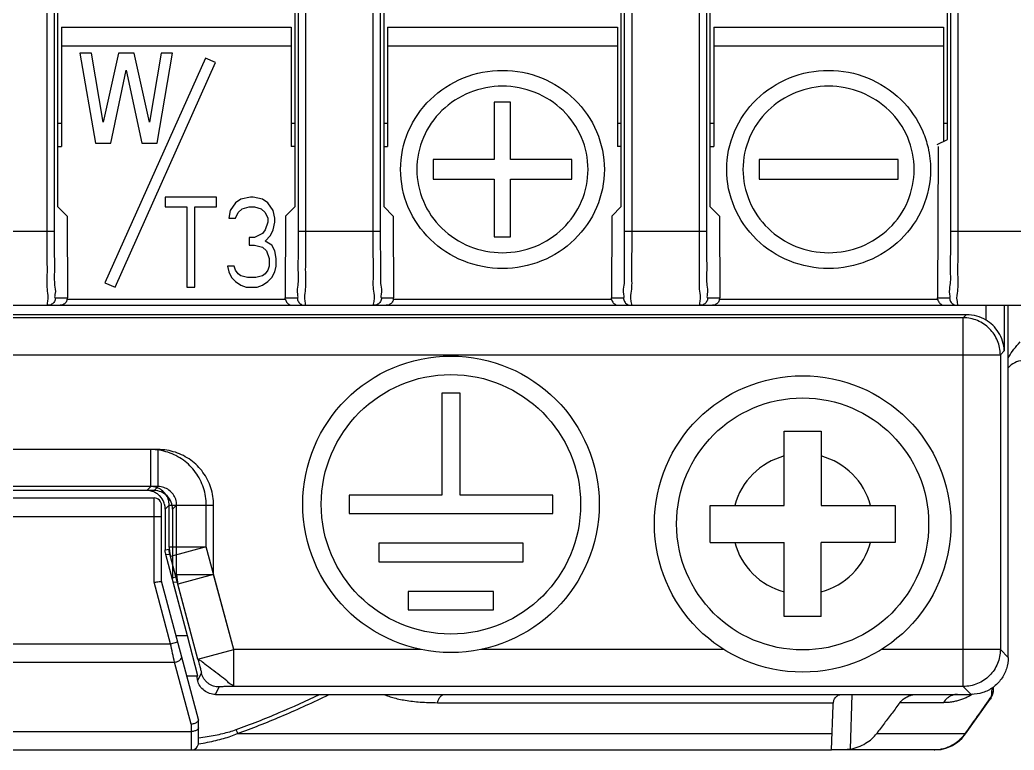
# Model space of a CAD drawing. Header units: millimetres. Extents: x 0 to 1371, y 0 to 812.
# Drawn here: x 236.57 to 263.4, y 616.83 to 636.53 of the extents above; entities that cross this region are included whole.
import ezdxf

# ---------------------------------------------------------------- set-up
doc = ezdxf.new("R2010")
doc.units = ezdxf.units.MM
for name, color, linetype in [('3308509100_FANGUARD_new_vie_BL1', 7, 'Continuous'), ('3346084000_PF4M_A_HSK_new_v_BL2', 7, 'Continuous'), ('3346110900_HSK_PF4M_A_1_new_BL3', 7, 'Continuous'), ('PF4M_A_TBLK_BASE_5P_new_vie_BL6', 7, 'Continuous'), ('SCREW_M4X8_new_view_1_BL4', 7, 'Continuous'), ('VFD_EL_FRAME_A_BODY_new_vie_BL0', 7, 'Continuous')]:
    doc.layers.add(name, color=color, linetype=linetype)

# ---------------------------------------------------------------- blocks, each defined once
blk = doc.blocks.new('VFD_EL_FRAME_A_BODY_NEW_VIE_BL0', base_point=(182.203, 233.585))
at = {"layer": 'VFD_EL_FRAME_A_BODY_new_vie_BL0', "color": 7, "linetype": 'Continuous'}
for p, q in [((176.807, 166.285), (176.807, 154.585)), ((177.007, 166.285), (177.007, 154.585)), ((177.099, 166.285), (177.099, 155.248)), ((183.507, 155.248), (183.507, 166.285)), ((183.6, 154.585), (183.6, 166.285)), ((183.8, 154.585), (183.8, 166.285)), ((185.607, 166.285), (185.607, 154.585)), ((185.807, 166.285), (185.807, 154.585)), ((185.899, 166.285), (185.899, 155.248)), ((192.307, 155.248), (192.307, 166.285)), ((192.4, 154.585), (192.4, 166.285)), ((192.6, 154.585), (192.6, 166.285)), ((194.407, 166.285), (194.407, 154.585)), ((194.607, 166.285), (194.607, 154.585)), ((194.699, 166.285), (194.699, 155.248)), ((201.107, 157.055), (201.107, 166.285)), ((201.2, 154.585), (201.2, 166.285)), ((201.4, 154.585), (201.4, 166.285)), ((177.203, 160.085), (183.403, 160.085)), ((177.203, 160.085), (177.203, 156.873)), ((183.403, 160.085), (183.403, 156.873)), ((186.003, 160.085), (192.203, 160.085)), ((186.003, 160.085), (186.003, 156.873)), ((192.203, 160.085), (192.203, 156.873)), ((194.803, 160.085), (201.003, 160.085)), ((194.803, 160.085), (194.803, 156.873)), ((201.003, 160.085), (201.003, 157.003)), ((177.203, 159.586), (183.403, 159.586)), ((178.016, 159.39), (177.703, 159.39)), ((177.703, 159.39), (178.12, 156.959)), ((178.328, 157.528), (178.016, 159.39)), ((178.745, 159.39), (178.328, 157.528)), ((179.162, 159.39), (178.745, 159.39)), ((179.578, 157.528), (179.162, 159.39)), ((179.891, 159.39), (179.578, 157.528)), ((179.787, 156.959), (180.203, 159.39)), ((180.203, 159.39), (179.891, 159.39)), ((186.003, 159.586), (192.203, 159.586)), ((194.803, 159.586), (201.003, 159.586)), ((181.086, 159.249), (178.374, 153.187)), ((178.649, 153.071), (181.361, 159.133)), ((181.361, 159.133), (181.086, 159.249)), ((178.537, 156.959), (178.953, 158.924)), ((178.953, 158.924), (179.37, 156.959)), ((189.323, 158.068), (188.883, 158.068)), ((188.883, 158.068), (188.883, 156.522)), ((189.323, 156.522), (189.323, 158.068)), ((178.12, 156.959), (178.537, 156.959)), ((179.37, 156.959), (179.787, 156.959)), ((200.836, 156.919), (201.107, 157.055)), ((177.099, 156.873), (177.203, 156.873)), ((183.507, 156.873), (183.403, 156.873)), ((185.899, 156.873), (186.003, 156.873)), ((192.307, 156.873), (192.203, 156.873)), ((194.699, 156.873), (194.803, 156.873)), ((200.858, 156.873), (200.841, 152.785)), ((188.883, 156.522), (187.233, 156.522)), ((187.233, 156.522), (187.233, 155.987)), ((190.973, 156.522), (189.323, 156.522)), ((190.973, 155.987), (190.973, 156.522)), ((199.778, 156.522), (196.028, 156.522)), ((196.028, 156.522), (196.028, 155.987)), ((199.778, 155.987), (199.778, 156.522)), ((187.233, 155.987), (188.883, 155.987)), ((188.883, 155.987), (188.883, 154.432)), ((189.323, 155.987), (190.973, 155.987)), ((189.323, 154.432), (189.323, 155.987)), ((196.028, 155.987), (199.778, 155.987)), ((181.389, 155.501), (180.003, 155.501)), ((180.003, 155.501), (180.003, 155.243)), ((181.389, 155.243), (181.389, 155.501)), ((181.899, 155.346), (181.753, 155.139)), ((182.045, 155.45), (181.899, 155.346)), ((182.3, 155.501), (182.045, 155.45)), ((182.373, 155.501), (182.3, 155.501)), ((182.628, 155.45), (182.373, 155.501)), ((182.774, 155.346), (182.628, 155.45)), ((182.92, 155.139), (182.774, 155.346)), ((177.099, 155.248), (177.356, 154.991)), ((180.003, 155.243), (180.587, 155.243)), ((180.587, 155.243), (180.587, 153.071)), ((180.806, 155.243), (181.389, 155.243)), ((180.806, 153.071), (180.806, 155.243)), ((181.753, 155.139), (181.717, 154.933)), ((181.899, 154.933), (181.972, 155.088)), ((181.972, 155.088), (182.082, 155.191)), ((182.082, 155.191), (182.264, 155.243)), ((182.264, 155.243), (182.41, 155.243)), ((182.41, 155.243), (182.592, 155.191)), ((182.592, 155.191), (182.701, 155.088)), ((182.701, 155.088), (182.774, 154.933)), ((182.957, 154.933), (182.92, 155.139)), ((183.251, 154.991), (183.507, 155.248)), ((185.899, 155.248), (186.156, 154.991)), ((192.051, 154.991), (192.307, 155.248)), ((194.699, 155.248), (194.956, 154.991)), ((177.356, 154.991), (177.366, 152.785)), ((181.717, 154.933), (181.899, 154.933)), ((182.774, 154.829), (182.701, 154.622)), ((182.774, 154.933), (182.774, 154.829)), ((182.92, 154.622), (182.957, 154.829)), ((182.957, 154.829), (182.957, 154.933)), ((183.251, 154.991), (183.241, 152.785)), ((186.156, 154.991), (186.166, 152.785)), ((192.051, 154.991), (192.041, 152.785)), ((194.956, 154.991), (194.966, 152.785)), ((174.8, 154.585), (177.007, 154.585)), ((182.701, 154.622), (182.628, 154.519)), ((182.847, 154.467), (182.92, 154.622)), ((183.6, 154.585), (185.807, 154.585)), ((192.4, 154.585), (194.607, 154.585)), ((201.2, 154.585), (205.15, 154.585)), ((182.41, 154.415), (182.264, 154.415)), ((182.264, 154.415), (182.264, 154.209)), ((182.628, 154.519), (182.41, 154.415)), ((182.701, 154.312), (182.847, 154.467)), ((182.884, 154.209), (182.701, 154.312)), ((188.883, 154.432), (189.323, 154.432)), ((182.264, 154.209), (182.41, 154.209)), ((182.41, 154.209), (182.628, 154.157)), ((182.628, 154.157), (182.738, 154.054)), ((182.738, 154.054), (182.811, 153.847)), ((182.957, 154.054), (182.884, 154.209)), ((182.993, 153.847), (182.957, 154.054)), ((182.811, 153.847), (182.811, 153.64)), ((182.993, 153.64), (182.993, 153.847)), ((181.863, 153.64), (181.681, 153.64)), ((181.681, 153.64), (181.717, 153.485)), ((181.717, 153.485), (181.79, 153.33)), ((181.899, 153.536), (181.863, 153.64)), ((181.972, 153.433), (181.899, 153.536)), ((182.774, 153.536), (182.701, 153.433)), ((182.811, 153.64), (182.774, 153.536)), ((182.884, 153.33), (182.957, 153.485)), ((182.957, 153.485), (182.993, 153.64)), ((178.374, 153.187), (178.649, 153.071)), ((181.79, 153.33), (181.899, 153.226)), ((181.899, 153.226), (182.045, 153.123)), ((182.045, 153.381), (181.972, 153.433)), ((182.227, 153.33), (182.045, 153.381)), ((182.446, 153.33), (182.227, 153.33)), ((182.628, 153.381), (182.446, 153.33)), ((182.701, 153.433), (182.628, 153.381)), ((182.628, 153.123), (182.774, 153.226)), ((182.774, 153.226), (182.884, 153.33)), ((180.587, 153.071), (180.806, 153.071)), ((182.045, 153.123), (182.191, 153.071)), ((182.191, 153.071), (182.483, 153.071)), ((182.483, 153.071), (182.628, 153.123)), ((177.038, 152.785), (177.366, 152.785)), ((183.247, 152.738), (177.36, 152.738)), ((183.241, 152.785), (183.569, 152.785)), ((185.838, 152.785), (186.166, 152.785)), ((192.047, 152.738), (186.16, 152.738)), ((192.041, 152.785), (192.369, 152.785)), ((194.638, 152.785), (194.966, 152.785)), ((200.847, 152.738), (194.96, 152.738)), ((200.841, 152.785), (201.169, 152.785)), ((148.203, 152.585), (205.15, 152.585))]:
    blk.add_line(p, q, dxfattribs=at)
for points, start_tangent, end_tangent in [([(186.353, 156.25), (186.563, 157.273), (187.159, 158.14), (188.051, 158.72), (189.103, 158.923), (190.156, 158.72), (191.048, 158.14), (191.644, 157.273), (191.853, 156.25)], (0, 1), (0, -1)), ([(195.153, 156.25), (195.363, 157.273), (195.959, 158.14), (196.851, 158.72), (197.903, 158.923), (198.956, 158.72), (199.848, 158.14), (200.444, 157.273), (200.586, 156.838)], (0, 1), (0.225803, -0.974173)), ([(191.413, 156.25), (191.238, 157.109), (190.737, 157.838), (189.987, 158.324), (189.103, 158.495), (188.219, 158.324), (187.47, 157.838), (186.969, 157.109), (186.793, 156.25)], (0, 1), (0, -1)), ([(200.213, 156.25), (200.038, 157.109), (199.537, 157.838), (198.787, 158.324), (197.903, 158.495), (197.019, 158.324), (196.27, 157.838), (195.769, 157.109), (195.593, 156.25)], (0, 1), (0, -1)), ([(200.586, 156.838), (200.653, 156.25)], (0.225803, -0.974173), (0, -1)), ([(191.853, 156.25), (191.644, 155.227), (191.048, 154.36), (190.156, 153.78), (189.103, 153.577), (188.051, 153.78), (187.159, 154.36), (186.563, 155.227), (186.353, 156.25)], (0, -1), (0, 1)), ([(186.793, 156.25), (186.969, 155.391), (187.47, 154.662), (188.219, 154.175), (189.103, 154.004), (189.987, 154.175), (190.737, 154.662), (191.238, 155.391), (191.413, 156.25)], (0, -1), (0, 1)), ([(200.653, 156.25), (200.444, 155.227), (199.848, 154.36), (198.956, 153.78), (197.903, 153.577), (196.851, 153.78), (195.959, 154.36), (195.363, 155.227), (195.153, 156.25)], (0, -1), (0, 1)), ([(195.593, 156.25), (195.769, 155.391), (196.27, 154.662), (197.019, 154.175), (197.903, 154.004), (198.787, 154.175), (199.537, 154.662), (200.038, 155.391), (200.213, 156.25)], (0, -1), (0, 1)), ([(176.807, 154.585), (176.808, 153.964), (176.813, 153.408), (176.82, 152.969), (176.829, 152.684), (176.838, 152.585)], (-0.000007, -1), (0.999991, -0.004241)), ([(177.007, 154.585), (177.008, 154.027), (177.013, 153.526), (177.02, 153.13), (177.029, 152.873), (177.038, 152.785)], (-0.000007, -1), (0.999973, -0.007413)), ([(183.569, 152.785), (183.578, 152.873), (183.587, 153.13), (183.594, 153.526), (183.598, 154.027), (183.6, 154.585)], (0.999973, 0.007406), (-0.000007, 1)), ([(183.769, 152.585), (183.778, 152.684), (183.787, 152.969), (183.794, 153.408), (183.798, 153.964), (183.8, 154.585)], (0.999991, 0.004237), (-0.000007, 1)), ([(185.607, 154.585), (185.608, 153.964), (185.613, 153.408), (185.62, 152.969), (185.629, 152.684), (185.638, 152.585)], (-0.000007, -1), (0.999991, -0.004241)), ([(185.807, 154.585), (185.808, 154.027), (185.813, 153.526), (185.82, 153.13), (185.829, 152.873), (185.838, 152.785)], (-0.000007, -1), (0.999973, -0.007413)), ([(192.369, 152.785), (192.378, 152.873), (192.387, 153.13), (192.394, 153.526), (192.398, 154.027), (192.4, 154.585)], (0.999973, 0.007406), (-0.000007, 1)), ([(192.569, 152.585), (192.578, 152.684), (192.587, 152.969), (192.594, 153.408), (192.598, 153.964), (192.6, 154.585)], (0.999991, 0.004237), (-0.000007, 1)), ([(194.407, 154.585), (194.408, 153.964), (194.413, 153.408), (194.42, 152.969), (194.429, 152.684), (194.438, 152.585)], (-0.000007, -1), (0.999991, -0.004241)), ([(194.607, 154.585), (194.608, 154.027), (194.613, 153.526), (194.62, 153.13), (194.629, 152.873), (194.638, 152.785)], (-0.000007, -1), (0.999973, -0.007413)), ([(201.169, 152.785), (201.178, 152.873), (201.187, 153.13), (201.194, 153.526), (201.198, 154.027), (201.2, 154.585)], (0.999973, 0.007406), (-0.000007, 1)), ([(201.369, 152.585), (201.378, 152.684), (201.387, 152.969), (201.394, 153.408), (201.398, 153.964), (201.4, 154.585)], (0.999991, 0.004237), (-0.000007, 1)), ([(177.038, 152.785), (177.012, 152.685), (176.938, 152.612), (176.838, 152.585)], (0, -1), (-1, 0)), ([(177.36, 152.738), (177.314, 152.65), (177.245, 152.601), (177.169, 152.585)], (-0.230781, -0.973006), (-1, 0)), ([(177.36, 152.738), (177.363, 152.754), (177.365, 152.769), (177.366, 152.785)], (0.230781, 0.973006), (-0.004213, 0.999991)), ([(183.247, 152.738), (183.244, 152.754), (183.242, 152.769), (183.241, 152.785)], (-0.230781, 0.973006), (0.004213, 0.999991)), ([(183.247, 152.738), (183.293, 152.65), (183.362, 152.601), (183.438, 152.585)], (0.230781, -0.973006), (1, 0)), ([(183.569, 152.785), (183.595, 152.685), (183.669, 152.612), (183.769, 152.585)], (0, -1), (1, 0)), ([(185.838, 152.785), (185.812, 152.685), (185.738, 152.612), (185.69, 152.592)], (0, -1), (-0.965786, -0.25934)), ([(186.16, 152.738), (186.114, 152.65), (186.045, 152.601), (185.969, 152.585)], (-0.230781, -0.973006), (-1, 0)), ([(186.16, 152.738), (186.163, 152.754), (186.165, 152.769), (186.166, 152.785)], (0.230781, 0.973006), (-0.004213, 0.999991)), ([(192.047, 152.738), (192.044, 152.754), (192.042, 152.769), (192.041, 152.785)], (-0.230781, 0.973006), (0.004213, 0.999991)), ([(192.047, 152.738), (192.093, 152.65), (192.162, 152.601), (192.238, 152.585)], (0.230781, -0.973006), (1, 0)), ([(192.369, 152.785), (192.395, 152.685), (192.469, 152.612), (192.569, 152.585)], (0, -1), (1, 0)), ([(194.638, 152.785), (194.612, 152.685), (194.538, 152.612), (194.438, 152.585)], (0, -1), (-1, 0)), ([(194.96, 152.738), (194.914, 152.65), (194.845, 152.601), (194.769, 152.585)], (-0.230781, -0.973006), (-1, 0)), ([(194.96, 152.738), (194.963, 152.754), (194.965, 152.769), (194.966, 152.785)], (0.230781, 0.973006), (-0.004213, 0.999991)), ([(200.847, 152.738), (200.844, 152.754), (200.842, 152.769), (200.841, 152.785)], (-0.230781, 0.973006), (0.004213, 0.999991)), ([(200.847, 152.738), (200.893, 152.65), (200.962, 152.601), (201.038, 152.585)], (0.230781, -0.973006), (1, 0)), ([(201.169, 152.785), (201.195, 152.685), (201.269, 152.612), (201.317, 152.592)], (0, -1), (0.965769, -0.259403)), ([(185.69, 152.592), (185.638, 152.585)], (-0.965786, -0.25934), (-1, 0)), ([(201.317, 152.592), (201.369, 152.585)], (0.965769, -0.259403), (1, 0))]:
    blk.add_spline(points, degree=3, dxfattribs=dict(at, start_tangent=start_tangent, end_tangent=end_tangent))
blk = doc.blocks.new('3308509100_FANGUARD_NEW_VIE_BL1', base_point=(175.703, 147.584))
at = {"layer": '3308509100_FANGUARD_new_vie_BL1', "color": 7, "linetype": 'Continuous'}
for p, q in [((171.703, 147.385), (179.703, 147.385)), ((179.703, 145.111), (179.703, 147.385)), ((179.903, 145.137), (179.903, 147.185)), ((171.503, 146.885), (179.903, 146.885)), ((180.903, 141.405), (179.903, 145.137)), ((180.148, 143.451), (179.703, 145.111)), ((171.259, 143.451), (180.148, 143.451)), ((180.148, 143.451), (180.341, 143.503)), ((171.152, 142.951), (180.255, 142.951)), ((180.703, 141.279), (180.255, 142.951)), ((202.349, 142.177), (202.353, 142.288)), ((198.533, 142.085), (198.482, 140.607)), ((201.597, 141.019), (202.26, 141.955)), ((202.285, 141.995), (202.259, 141.954)), ((202.288, 142), (202.291, 142.006)), ((202.291, 142.006), (202.3, 142.022)), ((202.3, 142.022), (202.305, 142.032)), ((202.305, 142.032), (202.311, 142.043)), ((202.348, 142.157), (202.349, 142.177)), ((187.351, 141.862), (198.031, 141.862)), ((197.981, 140.586), (198.023, 141.792)), ((201.003, 141.862), (199.826, 141.862)), ((180.903, 140.785), (180.903, 141.405)), ((180.703, 141.279), (180.703, 140.585)), ((170.703, 141.085), (180.703, 141.085)), ((181.954, 141.03), (197.997, 141.03)), ((199.2, 141.03), (201.583, 141.03)), ((150.659, 140.585), (197.981, 140.585)), ((200.751, 140.585), (197.994, 140.585))]:
    blk.add_line(p, q, dxfattribs=at)
for points in [[(202.311, 142.043), (202.316, 142.055), (202.322, 142.067), (202.327, 142.079)], [(202.327, 142.079), (202.332, 142.093), (202.337, 142.107), (202.341, 142.122), (202.345, 142.139), (202.348, 142.157)], [(200.752, 140.585), (200.773, 140.585), (200.936, 140.602), (201.094, 140.643), (201.242, 140.708), (201.377, 140.793), (201.497, 140.898), (201.597, 141.019)]]:
    blk.add_lwpolyline(points, dxfattribs=at)
for centre, radius, start, end in [((203.143, 150.585), 0.5, 90.0001, 141.8989), ((179.703, 147.185), 0.2, 0, 90), ((180.703, 140.785), 0.2, 270, 360)]:
    blk.add_arc(centre, radius, start, end, dxfattribs=at)
for points, start_tangent, end_tangent in [([(202.75, 151.16), (202.768, 151.195), (202.901, 151.396), (203.073, 151.594)], (0.445964, 0.895051), (0.692899, 0.721035)), ([(179.703, 145.111), (179.803, 145.124), (179.876, 145.134), (179.903, 145.137)], (0.991445, 0.130526), (0.991445, 0.130526)), ([(180.255, 142.951), (180.204, 143.192), (180.148, 143.451)], (-0.209652, 0.977776), (-0.20964, 0.977779)), ([(180.255, 142.951), (180.336, 142.976), (180.402, 143.015), (180.442, 143.059), (180.449, 143.103)], (0.9804, 0.197018), (-0.258819, 0.965926)), ([(202.308, 142.079), (202.312, 142.221)], (0.031327, 0.999509), (0.031393, 0.999507)), ([(202.312, 142.221), (202.313, 142.228)], (0.031393, 0.999507), (0.031394, 0.999507)), ([(202.313, 142.228), (202.314, 142.26)], (0.031394, 0.999507), (0.031399, 0.999507)), ([(202.349, 142.172), (202.35, 142.183)], (0.104686, 0.994505), (0.034918, 0.99939)), ([(181.915, 141.134), (183.08, 141.593), (184.164, 142.084)], (0.940314, 0.340309), (0.901126, 0.433557)), ([(181.954, 141.03), (183.124, 141.489), (184.333, 142.037), (184.43, 142.084)], (0.94094, 0.338573), (0.898217, 0.439553)), ([(185.904, 142.085), (186, 142.047), (186.145, 142), (186.305, 141.961), (186.481, 141.927), (186.675, 141.9), (186.884, 141.879), (187.108, 141.867), (187.351, 141.862)], (0.91634, -0.400402), (1, -0.000006)), ([(187.351, 141.862), (187.397, 141.982), (187.457, 142.058), (187.525, 142.085)], (0.268553, 0.963265), (1, 0)), ([(198.031, 141.862), (198.056, 141.949), (198.078, 141.988)], (0.165634, 0.986187), (0.566848, 0.823823)), ([(198.078, 141.988), (198.107, 142.022), (198.186, 142.07), (198.285, 142.085)], (0.566848, 0.823823), (1, 0)), ([(199.826, 141.862), (199.946, 141.978), (200.11, 142.057), (200.202, 142.078)], (0.599786, 0.80016), (0.988713, 0.149819)), ([(201.166, 142.026), (201.104, 141.982), (201.003, 141.862)], (-0.861507, -0.507745), (-0.517996, -0.855383)), ([(201.409, 141.92), (201.355, 141.906), (201.244, 141.882), (201.126, 141.868), (201.003, 141.862)], (-0.960624, -0.277852), (-1, 0.000035)), ([(201.381, 142.085), (201.234, 142.058), (201.166, 142.026)], (-1, 0), (-0.861507, -0.507745)), ([(201.783, 142.087), (201.759, 142.073), (201.663, 142.02), (201.564, 141.974), (201.462, 141.936), (201.409, 141.92)], (-0.847946, -0.530083), (-0.960624, -0.277852)), ([(202.247, 141.966), (201.914, 141.496), (201.583, 141.03)], (-0.57787, -0.816128), (-0.57904, -0.815299)), ([(202.247, 141.966), (202.268, 141.998), (202.288, 142.03)], (0.572471, 0.819925), (0.48924, 0.872149)), ([(202.247, 141.966), (202.268, 141.973), (202.283, 141.989)], (0.38776, -0.92176), (0.575773, 0.81761)), ([(202.25, 141.963), (202.247, 141.966)], (-0.688776, 0.724975), (-0.605261, 0.796027)), ([(202.259, 141.954), (202.257, 141.956), (202.25, 141.963)], (0.801158, 0.598453), (-0.688776, 0.724975)), ([(202.283, 141.989), (202.29, 142)], (0.575773, 0.81761), (0.430351, 0.902662)), ([(202.288, 142.03), (202.302, 142.059), (202.306, 142.07)], (0.48924, 0.872149), (0.275033, 0.961435)), ([(202.306, 142.07), (202.308, 142.079)], (0.275033, 0.961435), (0.033631, 0.999434)), ([(202.308, 142.079), (202.325, 142.103), (202.338, 142.128), (202.346, 142.156), (202.349, 142.172)], (0.655549, 0.755152), (0.104686, 0.994505)), ([(198.023, 141.792), (198.026, 141.826), (198.031, 141.862)], (0.034899, 0.999391), (0.165634, 0.986187)), ([(199.826, 141.862), (199.616, 141.583), (199.407, 141.306), (199.2, 141.03)], (-0.599786, -0.80016), (-0.601961, -0.798526)), ([(180.903, 141.399), (180.876, 141.346), (180.803, 141.302), (180.703, 141.279)], (0, -1), (-0.995119, -0.09868)), ([(180.903, 141.185), (180.877, 141.135), (180.803, 141.098), (180.703, 141.085)], (0, -1), (-1, 0)), ([(180.903, 140.913), (181.136, 140.947), (181.353, 140.985), (181.556, 141.029), (181.743, 141.079), (181.915, 141.134)], (0.991382, 0.131), (0.940493, 0.339813)), ([(181.915, 141.134), (181.929, 141.098), (181.942, 141.062), (181.954, 141.03)], (0.340671, -0.940183), (0.348381, -0.937353)), ([(180.9, 140.75), (181.145, 140.793), (181.37, 140.842), (181.58, 140.897), (181.775, 140.959), (181.954, 141.03)], (0.987493, 0.157662), (0.914416, 0.404776)), ([(198.482, 140.607), (198.704, 140.668), (198.903, 140.765), (199.069, 140.888), (199.2, 141.03)], (0.983717, 0.179725), (0.601961, 0.798526)), ([(201.516, 140.941), (201.436, 140.857), (201.238, 140.712), (201.002, 140.618), (200.751, 140.585)], (-0.646158, -0.763204), (-0.999995, -0.003178)), ([(201.583, 141.03), (201.516, 140.941)], (-0.557328, -0.830292), (-0.646158, -0.763204)), ([(201.595, 141.018), (201.594, 141.019), (201.583, 141.03)], (-0.32826, 0.944587), (-0.784706, 0.619868)), ([(197.994, 140.585), (197.984, 140.585), (197.984, 140.586)], (-1, 0), (0.179152, 0.983821)), ([(198.482, 140.607), (198.319, 140.589), (198.171, 140.585)], (-0.983717, -0.179725), (-1, 0))]:
    blk.add_spline(points, degree=3, dxfattribs=dict(at, start_tangent=start_tangent, end_tangent=end_tangent))
blk = doc.blocks.new('3346084000_PF4M_A_HSK_NEW_V_BL2', base_point=(182.203, 228.335))
at = {"layer": '3346084000_PF4M_A_HSK_new_v_BL2', "color": 7, "linetype": 'Continuous'}
for p, q in [((202.143, 152.585), (202.143, 152.191)), ((202.642, 152.585), (202.642, 151.353)), ((202.751, 143.084), (202.751, 152.585)), ((150.28, 152.335), (201.626, 152.335)), ((201.538, 152.247), (150.369, 152.247)), ((201.626, 152.335), (201.538, 152.247)), ((201.538, 142.299), (201.538, 152.247)), ((202.642, 151.353), (202.537, 151.247)), ((149.369, 151.247), (202.537, 151.247)), ((202.537, 151.247), (202.537, 143.299)), ((187.963, 150.215), (187.463, 150.215)), ((187.463, 150.215), (187.463, 147.465)), ((187.963, 147.465), (187.963, 150.215)), ((179.611, 148.692), (171.796, 148.692)), ((179.611, 147.692), (179.611, 148.692)), ((179.611, 147.692), (171.796, 147.692)), ((179.504, 147.585), (171.903, 147.585)), ((179.611, 147.692), (179.504, 147.585)), ((187.463, 147.465), (184.963, 147.465)), ((184.963, 147.465), (184.963, 146.965)), ((190.463, 147.465), (187.963, 147.465)), ((190.463, 146.965), (190.463, 147.465)), ((180.111, 147.192), (180.003, 147.085)), ((180.003, 147.085), (180.003, 145.989)), ((180.111, 147.192), (181.11, 147.192)), ((180.111, 146.069), (180.111, 147.192)), ((181.11, 146.069), (181.11, 147.192)), ((184.963, 146.965), (190.463, 146.965)), ((180.003, 145.989), (180.109, 146.003)), ((180.111, 146.069), (181.11, 146.069)), ((181.11, 146.069), (180.145, 145.81)), ((181.853, 143.299), (181.11, 146.069)), ((189.663, 146.165), (185.763, 146.165)), ((185.763, 146.165), (185.763, 145.665)), ((189.663, 145.665), (189.663, 146.165)), ((180.02, 145.859), (180.126, 145.873)), ((180.608, 143.665), (180.02, 145.859)), ((180.887, 143.04), (180.145, 145.81)), ((185.763, 145.665), (189.663, 145.665)), ((188.863, 144.865), (186.563, 144.865)), ((186.563, 144.865), (186.563, 144.365)), ((188.863, 144.365), (188.863, 144.865)), ((186.563, 144.365), (188.863, 144.365)), ((180.608, 143.665), (180.298, 143.665)), ((180.881, 142.585), (180.608, 143.665)), ((180.887, 143.04), (181.853, 143.299)), ((186.9, 143.299), (181.853, 143.299)), ((181.853, 142.299), (181.853, 143.299)), ((195.077, 143.299), (188.527, 143.299)), ((202.537, 143.299), (199.33, 143.299)), ((202.537, 143.299), (202.751, 143.084)), ((180.587, 142.585), (180.881, 142.585)), ((180.843, 142.585), (180.877, 142.456)), ((180.877, 142.456), (180.979, 142.656)), ((181.36, 142.085), (181.462, 142.286)), ((201.538, 142.299), (181.853, 142.299)), ((201.538, 142.299), (201.752, 142.085)), ((181.36, 142.085), (201.752, 142.085))]:
    blk.add_line(p, q, dxfattribs=at)
for radius in [4, 3.5]:
    blk.add_circle((187.713, 147.215), radius, dxfattribs=at)
for points, start_tangent, end_tangent in [([(202.537, 151.247), (202.461, 151.629), (202.244, 151.953), (201.92, 152.17), (201.538, 152.247)], (-0.001218, 0.999999), (-0.999999, 0.001218)), ([(201.626, 152.335), (201.895, 152.298), (202.143, 152.191)], (1, 0), (0.856175, -0.516686)), ([(202.642, 151.353), (202.598, 151.618), (202.49, 151.851), (202.334, 152.044), (202.143, 152.191)], (-0.025278, 0.99968), (-0.856175, 0.516686)), ([(181.11, 147.192), (181.035, 147.66), (180.822, 148.076), (180.493, 148.405), (180.078, 148.617), (179.611, 148.692)], (0.000043, 1), (-1, -0.000073)), ([(179.792, 147.494), (179.693, 147.548), (179.504, 147.585)], (-0.817499, 0.57593), (-1, 0)), ([(180.111, 147.192), (180.086, 147.349), (180.015, 147.487), (179.905, 147.597), (179.767, 147.668), (179.611, 147.692)], (0.001416, 0.999999), (-0.999999, -0.001432)), ([(179.856, 147.439), (179.792, 147.494)], (-0.708596, 0.705615), (-0.817499, 0.57593)), ([(179.987, 147.21), (179.966, 147.276), (179.856, 147.439)], (-0.249822, 0.968292), (-0.708596, 0.705615)), ([(179.994, 147.184), (179.987, 147.21)], (-0.197535, 0.980296), (-0.249822, 0.968292)), ([(180.003, 147.085), (179.994, 147.184)], (0, 1), (-0.197535, 0.980296)), ([(180.003, 145.923), (180.005, 145.956), (180.003, 145.989)], (-0.130526, 0.991445), (0, 1)), ([(180.111, 146.069), (180.11, 146.044), (180.11, 146.023), (180.11, 146.015), (180.11, 146.008), (180.109, 146.004), (180.109, 146.003)], (-0.001793, -0.999998), (-0.991445, -0.130526)), ([(180.126, 145.873), (180.119, 145.905), (180.113, 145.937), (180.11, 145.97), (180.109, 146.003)], (-0.258732, 0.965949), (-0.00009, 1)), ([(180.145, 145.81), (180.142, 145.84), (180.136, 145.9), (180.126, 145.981), (180.116, 146.04), (180.111, 146.069)], (-0.201199, 0.97955), (-0.06255, 0.998042)), ([(180.02, 145.859), (180.013, 145.892), (180.003, 145.923)], (-0.258819, 0.965926), (-0.130526, 0.991445)), ([(180.145, 145.81), (180.138, 145.834), (180.132, 145.854), (180.13, 145.862), (180.128, 145.868), (180.127, 145.872), (180.126, 145.873)], (-0.260873, 0.965373), (-0.991445, -0.130526)), ([(202.537, 143.299), (202.461, 142.916), (202.244, 142.592), (201.92, 142.376), (201.538, 142.299)], (-0.001218, -0.999999), (-0.999999, -0.001218)), ([(181.853, 142.299), (181.801, 142.343), (181.664, 142.449), (181.473, 142.595), (181.265, 142.759), (181.075, 142.902), (180.94, 143.002), (180.887, 143.04)], (0.944626, 0.328149), (-0.351674, 0.936122)), ([(180.887, 143.04), (180.923, 142.903), (180.939, 142.839), (180.953, 142.781), (180.965, 142.732), (180.973, 142.693), (180.976, 142.678), (180.978, 142.667), (180.98, 142.66), (180.979, 142.656)], (0.257509, -0.966276), (-0.453173, -0.891423)), ([(202.751, 143.084), (202.702, 142.775), (202.56, 142.497), (202.34, 142.276), (202.061, 142.134), (201.752, 142.085)], (0, -1), (-1, 0)), ([(181.36, 142.085), (181.2, 142.111), (181.055, 142.189), (180.944, 142.308), (180.877, 142.456)], (-1, 0), (-0.258819, 0.965926)), ([(181.462, 142.286), (181.302, 142.312), (181.227, 142.345), (181.158, 142.389), (181.098, 142.444), (181.047, 142.508), (181.007, 142.579), (180.979, 142.656)], (-1, 0.000619), (-0.259555, 0.965728)), ([(181.853, 142.299), (181.711, 142.298), (181.645, 142.297), (181.587, 142.295), (181.537, 142.293), (181.498, 142.291), (181.483, 142.29), (181.472, 142.288), (181.465, 142.287), (181.462, 142.286)], (-1, -0.000906), (-0.453173, -0.891423))]:
    blk.add_spline(points, degree=3, dxfattribs=dict(at, start_tangent=start_tangent, end_tangent=end_tangent))
blk = doc.blocks.new('3346110900_HSK_PF4M_A_1_NEW_BL3', base_point=(182.203, 228.335))
at = {"layer": '3346110900_HSK_PF4M_A_1_new_BL3', "color": 7, "linetype": 'Continuous'}
for p, q in [((202.143, 152.585), (202.143, 152.191)), ((202.642, 152.585), (202.642, 151.353)), ((202.751, 143.084), (202.751, 152.585)), ((150.28, 152.335), (201.626, 152.335)), ((201.538, 152.247), (150.369, 152.247)), ((201.626, 152.335), (201.538, 152.247)), ((201.538, 142.299), (201.538, 152.247)), ((202.642, 151.353), (202.537, 151.247)), ((149.369, 151.247), (202.537, 151.247)), ((202.537, 151.247), (202.537, 143.299)), ((187.963, 150.215), (187.463, 150.215)), ((187.463, 150.215), (187.463, 147.465)), ((187.963, 147.465), (187.963, 150.215)), ((179.811, 148.692), (171.596, 148.692)), ((179.811, 147.692), (179.811, 148.692)), ((179.811, 147.692), (171.596, 147.692)), ((179.704, 147.585), (171.703, 147.585)), ((179.811, 147.692), (179.704, 147.585)), ((187.463, 147.465), (184.963, 147.465)), ((184.963, 147.465), (184.963, 146.965)), ((190.463, 147.465), (187.963, 147.465)), ((190.463, 146.965), (190.463, 147.465)), ((180.311, 147.192), (180.203, 147.085)), ((180.203, 147.085), (180.203, 145.242)), ((180.311, 147.192), (181.31, 147.192)), ((180.311, 145.322), (180.311, 147.192)), ((181.31, 145.322), (181.31, 147.192)), ((184.963, 146.965), (190.463, 146.965)), ((189.663, 146.165), (185.763, 146.165)), ((185.763, 146.165), (185.763, 145.665)), ((189.663, 145.665), (189.663, 146.165)), ((185.763, 145.665), (189.663, 145.665)), ((180.203, 145.242), (180.309, 145.256)), ((180.311, 145.322), (181.31, 145.322)), ((181.31, 145.322), (180.345, 145.064)), ((181.853, 143.299), (181.31, 145.322)), ((180.22, 145.113), (180.326, 145.127)), ((180.608, 143.665), (180.22, 145.113)), ((180.887, 143.04), (180.345, 145.064)), ((188.863, 144.865), (186.563, 144.865)), ((186.563, 144.865), (186.563, 144.365)), ((188.863, 144.365), (188.863, 144.865)), ((186.563, 144.365), (188.863, 144.365)), ((180.608, 143.665), (180.298, 143.665)), ((180.881, 142.585), (180.608, 143.665)), ((180.887, 143.04), (181.853, 143.299)), ((186.9, 143.299), (181.853, 143.299)), ((181.853, 142.299), (181.853, 143.299)), ((195.077, 143.299), (188.527, 143.299)), ((202.537, 143.299), (199.33, 143.299)), ((202.537, 143.299), (202.751, 143.084)), ((180.587, 142.585), (180.881, 142.585)), ((180.843, 142.585), (180.877, 142.456)), ((180.877, 142.456), (180.979, 142.656)), ((181.36, 142.085), (181.462, 142.286)), ((201.538, 142.299), (181.853, 142.299)), ((201.538, 142.299), (201.752, 142.085)), ((181.36, 142.085), (201.752, 142.085))]:
    blk.add_line(p, q, dxfattribs=at)
for points, start_tangent, end_tangent in [([(202.537, 151.247), (202.461, 151.629), (202.244, 151.953), (201.92, 152.17), (201.538, 152.247)], (-0.001218, 0.999999), (-0.999999, 0.001218)), ([(201.626, 152.335), (201.895, 152.298), (202.143, 152.191)], (1, 0), (0.856175, -0.516686)), ([(202.642, 151.353), (202.598, 151.618), (202.49, 151.851), (202.334, 152.044), (202.143, 152.191)], (-0.025278, 0.99968), (-0.856175, 0.516686)), ([(181.31, 147.192), (181.235, 147.66), (181.022, 148.076), (180.693, 148.405), (180.278, 148.617), (179.811, 148.692)], (0.000043, 1), (-1, -0.000073)), ([(180.203, 147.085), (180.166, 147.276), (180.056, 147.439), (179.893, 147.548), (179.704, 147.585)], (0, 1), (-1, 0)), ([(180.311, 147.192), (180.286, 147.349), (180.215, 147.487), (180.105, 147.597), (179.967, 147.668), (179.811, 147.692)], (0.001416, 0.999999), (-0.999999, -0.001432)), ([(180.203, 145.177), (180.205, 145.21), (180.203, 145.242)], (-0.130526, 0.991445), (0, 1)), ([(180.22, 145.113), (180.213, 145.145), (180.203, 145.177)], (-0.258819, 0.965926), (-0.130526, 0.991445)), ([(180.311, 145.322), (180.31, 145.298), (180.31, 145.277), (180.31, 145.268), (180.31, 145.262), (180.309, 145.258), (180.309, 145.256)], (-0.001793, -0.999998), (-0.991445, -0.130526)), ([(180.326, 145.127), (180.319, 145.159), (180.313, 145.191), (180.31, 145.224), (180.309, 145.256)], (-0.258732, 0.965949), (-0.00009, 1)), ([(180.345, 145.064), (180.342, 145.094), (180.336, 145.154), (180.326, 145.234), (180.316, 145.294), (180.311, 145.322)], (-0.201199, 0.97955), (-0.06255, 0.998042)), ([(180.345, 145.064), (180.338, 145.087), (180.332, 145.108), (180.33, 145.116), (180.328, 145.122), (180.327, 145.126), (180.326, 145.127)], (-0.260873, 0.965373), (-0.991445, -0.130526)), ([(202.537, 143.299), (202.461, 142.916), (202.244, 142.592), (201.92, 142.376), (201.538, 142.299)], (-0.001218, -0.999999), (-0.999999, -0.001218)), ([(181.853, 142.299), (181.801, 142.343), (181.664, 142.449), (181.473, 142.595), (181.265, 142.759), (181.075, 142.902), (180.94, 143.002), (180.887, 143.04)], (0.944626, 0.328149), (-0.351674, 0.936122)), ([(180.887, 143.04), (180.923, 142.903), (180.939, 142.839), (180.953, 142.781), (180.965, 142.732), (180.973, 142.693), (180.976, 142.678), (180.978, 142.667), (180.98, 142.66), (180.979, 142.656)], (0.257509, -0.966276), (-0.453173, -0.891423)), ([(202.751, 143.084), (202.702, 142.775), (202.56, 142.497), (202.34, 142.276), (202.061, 142.134), (201.752, 142.085)], (0, -1), (-1, 0)), ([(180.944, 142.308), (180.877, 142.456)], (-0.553293, 0.832987), (-0.258819, 0.965926)), ([(181.462, 142.286), (181.302, 142.312), (181.227, 142.345), (181.158, 142.389), (181.098, 142.444), (181.047, 142.508), (181.007, 142.579), (180.979, 142.656)], (-1, 0.000619), (-0.259555, 0.965728)), ([(181.278, 142.092), (181.2, 142.111), (181.055, 142.189), (180.944, 142.308)], (-0.986487, 0.163838), (-0.553293, 0.832987)), ([(181.853, 142.299), (181.711, 142.298), (181.645, 142.297), (181.587, 142.295), (181.537, 142.293), (181.498, 142.291), (181.483, 142.29), (181.472, 142.288), (181.465, 142.287), (181.462, 142.286)], (-1, -0.000906), (-0.453173, -0.891423)), ([(181.36, 142.085), (181.278, 142.092)], (-1, 0), (-0.986487, 0.163838))]:
    blk.add_spline(points, degree=3, dxfattribs=dict(at, start_tangent=start_tangent, end_tangent=end_tangent))
blk = doc.blocks.new('SCREW_M4X8_NEW_VIEW_1_BL4', base_point=(197.203, 146.685))
at = {"layer": 'SCREW_M4X8_new_view_1_BL4', "color": 7, "linetype": 'Continuous'}
for p, q in [((196.703, 149.185), (197.703, 149.185)), ((196.703, 147.185), (196.703, 149.185)), ((197.703, 149.185), (197.703, 147.185)), ((194.703, 147.185), (196.703, 147.185)), ((194.703, 146.185), (194.703, 147.185)), ((197.703, 147.185), (199.703, 147.185)), ((199.703, 147.185), (199.703, 146.185)), ((194.703, 146.185), (196.703, 146.185)), ((196.703, 144.185), (196.703, 146.185)), ((199.703, 146.185), (197.703, 146.185)), ((197.703, 144.185), (197.703, 146.185)), ((197.703, 144.185), (196.703, 144.185))]:
    blk.add_line(p, q, dxfattribs=at)
for radius in [4, 3.4]:
    blk.add_circle((197.203, 146.685), radius, dxfattribs=at)
for start, end in [(105.2575, 164.7425), (15.2575, 74.7425), (195.2575, 254.7425), (285.2575, 344.7425)]:
    blk.add_arc((197.203, 146.685), 1.9, start, end, dxfattribs=at)
blk = doc.blocks.new('PF4M_A_TBLK_BASE_5P_NEW_VIE_BL6', base_point=(180.303, 159.785))
at = {"layer": 'PF4M_A_TBLK_BASE_5P_new_vie_BL6', "color": 7, "linetype": 'Continuous'}
for p, q in [((177.203, 157.485), (177.099, 157.485)), ((183.507, 157.485), (183.403, 157.485)), ((186.003, 157.485), (185.899, 157.485)), ((192.307, 157.485), (192.203, 157.485)), ((194.803, 157.485), (194.699, 157.485)), ((201.107, 157.485), (201.003, 157.485))]:
    blk.add_line(p, q, dxfattribs=at)

msp = doc.modelspace()

# ---------------------------------------------------------------- block references
at = {"layer": '3308509100_FANGUARD_new_vie_BL1', "color": 18, "true_color": 0x000000}
msp.add_blockref('3308509100_FANGUARD_NEW_VIE_BL1', (236.19354, 623.82801), dxfattribs=at)
at = {"layer": '3346084000_PF4M_A_HSK_new_v_BL2', "color": 18, "true_color": 0x000000}
msp.add_blockref('3346084000_PF4M_A_HSK_NEW_V_BL2', (242.69354, 704.57861), dxfattribs=at)
at = {"layer": '3346110900_HSK_PF4M_A_1_new_BL3', "color": 18, "true_color": 0x000000}
msp.add_blockref('3346110900_HSK_PF4M_A_1_NEW_BL3', (242.69354, 704.57861), dxfattribs=at)
at = {"layer": 'PF4M_A_TBLK_BASE_5P_new_vie_BL6', "color": 18, "true_color": 0x000000}
msp.add_blockref('PF4M_A_TBLK_BASE_5P_NEW_VIE_BL6', (240.79354, 636.02861), dxfattribs=at)
at = {"layer": 'SCREW_M4X8_new_view_1_BL4', "color": 18, "true_color": 0x000000}
msp.add_blockref('SCREW_M4X8_NEW_VIEW_1_BL4', (257.69354, 622.92861), dxfattribs=at)
at = {"layer": 'VFD_EL_FRAME_A_BODY_new_vie_BL0', "color": 18, "true_color": 0x000000}
msp.add_blockref('VFD_EL_FRAME_A_BODY_NEW_VIE_BL0', (242.69354, 709.82861), dxfattribs=at)

doc.saveas('drawing.dxf')
